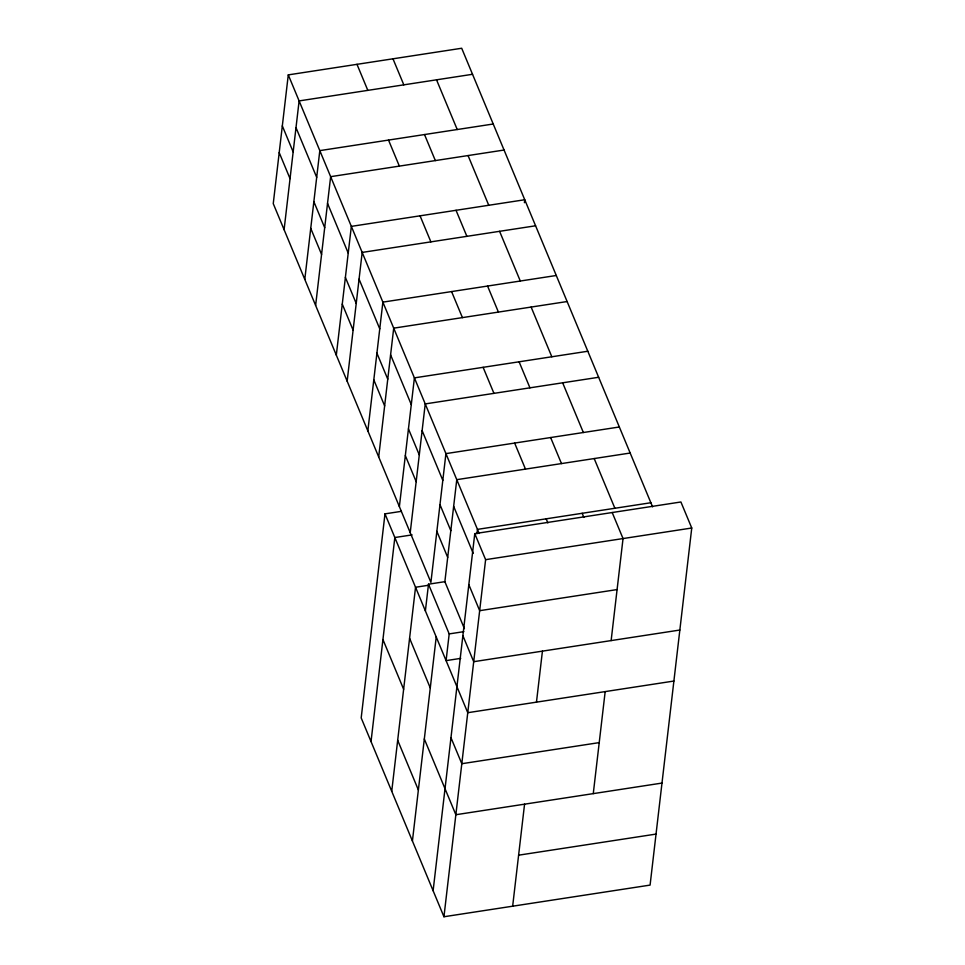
<?xml version="1.0" encoding="UTF-8"?>
<svg xmlns="http://www.w3.org/2000/svg" width="965" height="965" viewBox="0 0 965 965"><rect width="100%" height="100%" fill="white"/><g stroke="black" fill="none" stroke-linecap="round" stroke-linejoin="round"><path stroke-width="1.45" d="M652.581 506.854L461.692 48.25L288.282 74.884L273.252 203.627L430.909 582.365L445.927 453.622L619.337 426.988M284.096 229.658L299.114 100.915L472.524 74.293M304.783 279.368L319.813 150.624L493.224 124.002M315.627 305.41L330.645 176.667L504.056 150.033M336.315 355.12L351.344 226.377L524.755 199.743L524.405 202.698M347.159 381.163L362.177 252.42L535.587 225.786M367.846 430.873L382.876 302.129L556.286 275.495M378.69 456.903L393.708 328.16L567.118 301.538M401.38 511.341L384.987 513.863L361.187 717.912L443.948 916.75L650.084 885.098L691.748 528.012L680.904 501.981L474.78 533.633L433.116 890.707M371.03 741.578L394.842 537.529L412.115 534.887M399.377 506.613L414.407 377.87L587.806 351.248M410.221 532.656L425.239 403.913L598.65 377.279M391.73 791.288L415.541 587.251L428.496 585.26M425.384 610.917L428.508 584.199L444.636 581.714M412.417 840.998L436.228 636.96M444.805 582.172L456.771 479.665L630.181 453.031M428.508 584.199L449.195 633.909L446.083 660.627L460.751 658.371M476.939 533.826L477.458 529.375L650.868 502.741M443.948 916.75L485.612 559.664L474.78 533.633M512.656 906.195L524.562 804.171M536.468 702.146L542.427 651.146M593.27 793.628L605.176 691.603M611.135 640.591L623.04 538.567L612.196 512.524M485.612 559.664L691.748 528.012M617.081 589.579L479.665 610.676L468.821 584.645M449.195 633.909L463.863 631.653M679.843 630.036L473.706 661.688L462.874 635.658M673.884 681.049L467.76 712.701L384.987 513.863M599.229 742.616L461.813 763.713L450.969 737.682M661.99 783.073L455.854 814.725L424.323 738.973M518.615 855.183L656.031 834.086M436.53 79.818L457.229 129.527M468.061 155.558L488.76 205.28M499.593 231.31L520.292 281.02M531.124 307.063L551.823 356.773M562.655 382.803L583.355 432.513M594.187 458.556L614.886 508.266M392.972 58.805L403.816 84.836M424.504 134.545L435.348 160.588M456.035 210.298L466.879 236.341M487.566 286.05L498.41 312.081M519.098 361.791L529.942 387.834M550.629 437.543L561.473 463.586M582.16 513.296L583.873 517.409M356.99 64.329L367.822 90.372M388.521 140.082L399.353 166.113M420.052 215.822L430.885 241.865M451.584 291.575L462.416 317.618M483.115 367.327L493.947 393.358M514.647 443.068L525.479 469.111M546.178 518.82L547.879 522.933M288.282 74.884L479.171 533.476M296.002 127.633L316.689 177.343M327.533 203.386L348.22 253.095M359.064 279.138L379.752 328.848M390.596 354.879L411.283 404.588M422.127 430.631L442.814 480.341M453.659 506.384L473.2 553.331M282.323 125.896L293.167 151.927M313.854 201.637L324.698 227.68M345.386 277.389L356.23 303.432M376.917 353.142L387.761 379.173M408.448 428.882L419.293 454.925M439.98 504.635L450.824 530.678M279.211 152.615L290.043 178.646M310.742 228.355L321.574 254.398M342.273 304.108L353.106 330.151M373.805 379.86L384.637 405.891M405.336 455.601L416.168 481.644M436.868 531.353L447.7 557.396M444.865 581.678L464.406 628.637M409.582 638.251L430.281 687.961M382.936 639.554L403.635 689.263M397.677 740.276L418.376 789.985"/></g></svg>
